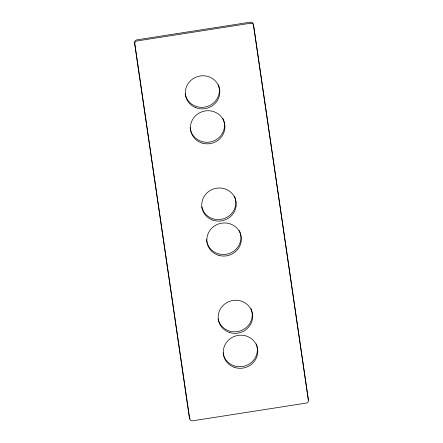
<?xml version="1.0" encoding="UTF-8"?>
<svg xmlns="http://www.w3.org/2000/svg" width="443" height="443" viewBox="0 0 443 443"><rect width="100%" height="100%" fill="white"/><g stroke="black" fill="none" stroke-linecap="round" stroke-linejoin="round"><path stroke-width="0.66" d="M240.521 233.948A17.294 16.518 -14.5 0 1 227.796 253.944A17.294 16.518 -14.5 0 1 207.025 242.537M206.875 241.939A17.294 16.518 -14.5 0 1 206.499 239.497M239.253 230.465A17.294 16.518 -14.5 0 1 240.366 233.35M250.993 308.671A17.294 16.518 -14.5 0 1 239.956 330.993A17.294 16.518 -14.5 0 1 218.1 318.844M234.458 196.194A17.294 16.518 -14.5 0 1 223.804 218.676A17.294 16.518 -14.5 0 1 201.731 206.875M222.923 118.425A17.294 16.518 -14.5 0 1 211.787 141.599A17.294 16.518 -14.5 0 1 190.108 127.673M308.14 400.107A2.73 2.608 -14.5 0 0 308.201 399.088L253.357 24.343A2.73 2.608 -14.5 0 0 250.284 22.183L136.848 39.87A2.73 2.608 -14.5 0 0 134.534 42.871L189.371 417.616A2.73 2.608 -14.5 0 0 190.158 419.1M256.237 343.94A17.294 16.518 -14.5 0 1 244.414 366.128A17.294 16.518 -14.5 0 1 223.045 352.838M218.333 84.679A17.294 16.518 -14.5 0 1 206.599 106.68A17.294 16.518 -14.5 0 1 185.152 93.877M250.91 23.191L136.771 40.989A2.73 2.608 -14.5 0 0 134.777 43.575L189.715 418.989A2.73 2.608 -14.5 0 0 192.362 420.85L306.501 403.052A2.73 2.608 -14.5 0 0 308.494 400.466L253.557 25.052A2.73 2.608 -14.5 0 0 250.91 23.191M218.969 255.428A17.294 16.518 -14.5 0 0 240.926 235.51A17.294 16.518 -14.5 0 0 212.407 227.58A17.294 16.518 -14.5 0 0 218.969 255.428M229.286 332.411A17.294 16.518 -14.5 0 0 252.438 313.788A17.294 16.518 -14.5 0 0 224.518 304.191A17.294 16.518 -14.5 0 0 229.286 332.411M212.524 220.055A17.294 16.518 -14.5 0 0 236.064 201.903A17.294 16.518 -14.5 0 0 208.376 191.73A17.294 16.518 -14.5 0 0 212.524 220.055M202.335 143.139A17.294 16.518 -14.5 0 0 224.546 123.486A17.294 16.518 -14.5 0 0 196.149 115.202A17.294 16.518 -14.5 0 0 202.335 143.139M234.059 367.236A17.294 16.518 -14.5 0 0 257.604 349.078A17.294 16.518 -14.5 0 0 229.917 338.912A17.294 16.518 -14.5 0 0 234.059 367.236M195.352 107.527A17.294 16.518 -14.5 0 0 219.734 90.438A17.294 16.518 -14.5 0 0 192.605 79.02A17.294 16.518 -14.5 0 0 195.352 107.527"/></g></svg>
